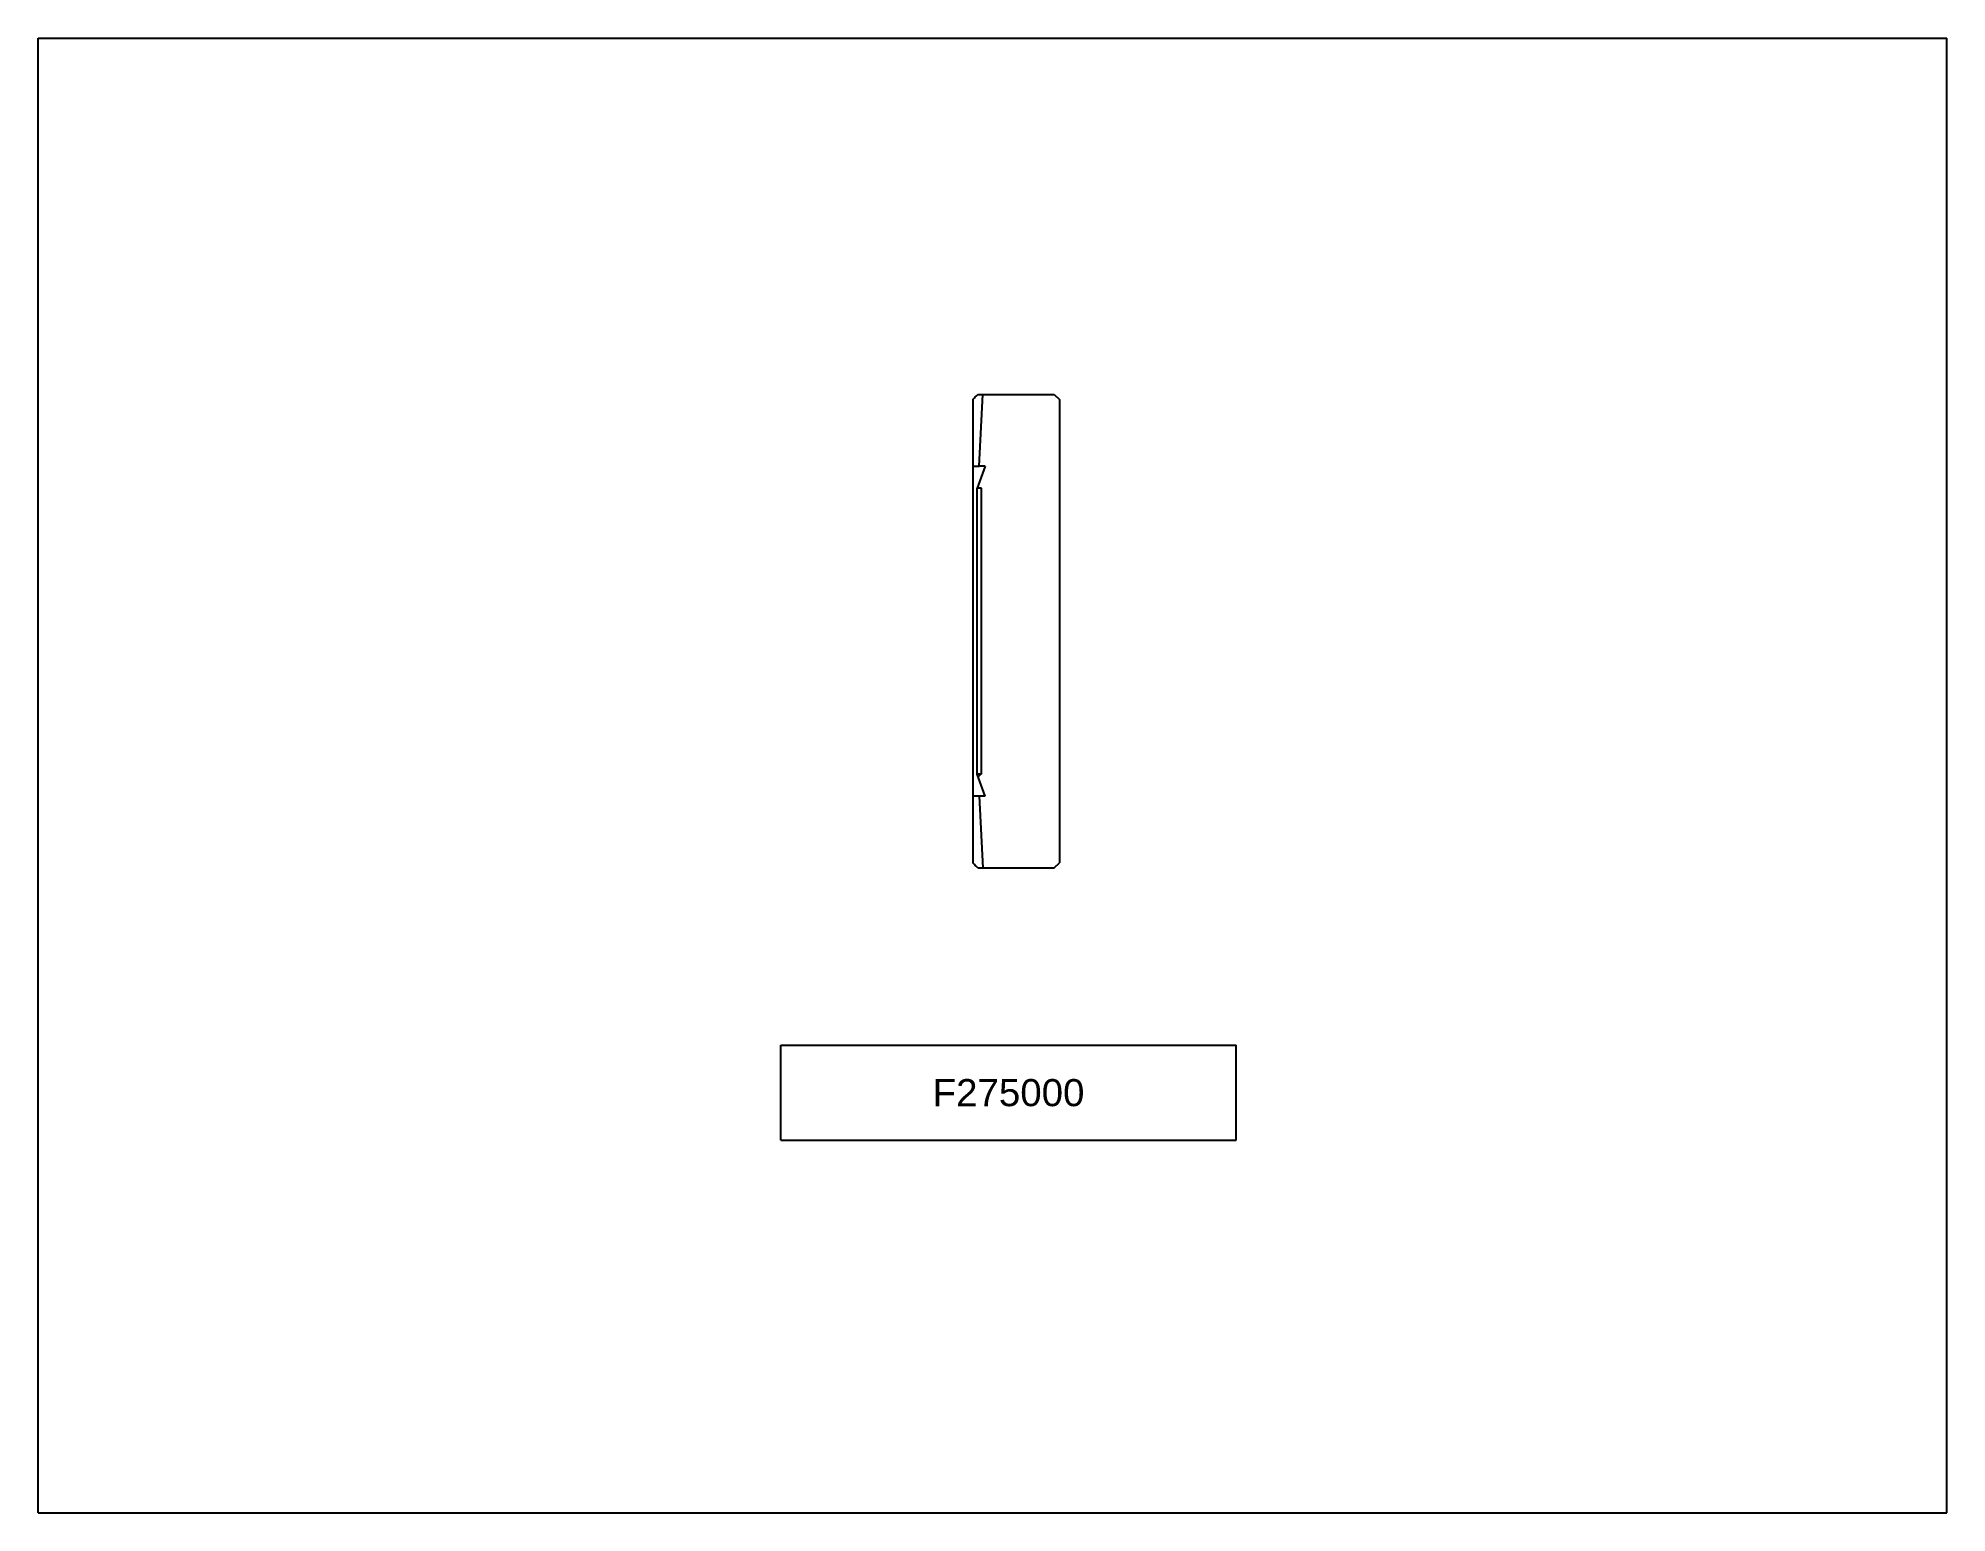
# Model space of a CAD drawing. Extents: x 0 to 11, y 0 to 8.5.
import ezdxf
from ezdxf.enums import TextEntityAlignment as Align

# ---------------------------------------------------------------- set-up
doc = ezdxf.new("R2010")
doc.units = 0
doc.header["$LTSCALE"] = 0.605
doc.header["$MEASUREMENT"] = 0
doc.layers.get('0').update_dxf_attribs({"linetype": 'CONTINUOUS'})
doc.styles.add('TEXTSTYLE_0', font='txt', dxfattribs={"width": 0.8})

msp = doc.modelspace()

# ---------------------------------------------------------------- linework, layer by layer
at = {"color": 7, "linetype": 'Continuous'}
for p, q in [((0, 0), (0, 8.5)), ((0, 8.5), (11, 8.5)), ((11, 0), (11, 8.5)), ((5.386, 6.417), (5.386, 3.747)), ((5.416, 6.447), (5.445, 6.447)), ((5.424, 6.033), (5.445, 6.447)), ((5.445, 6.447), (5.856, 6.447)), ((5.856, 6.447), (5.886, 6.417)), ((5.886, 6.417), (5.886, 3.747)), ((5.424, 6.032), (5.386, 6.032)), ((5.457, 6.033), (5.412, 5.907)), ((5.457, 6.033), (5.424, 6.033)), ((5.412, 4.257), (5.412, 5.907)), ((5.436, 5.907), (5.412, 5.907)), ((5.436, 4.257), (5.436, 5.907)), ((5.436, 4.257), (5.412, 4.257)), ((5.457, 4.131), (5.412, 4.257)), ((5.424, 4.131), (5.386, 4.131)), ((5.457, 4.131), (5.424, 4.131)), ((5.424, 4.131), (5.445, 3.717)), ((5.856, 3.717), (5.886, 3.747)), ((5.416, 3.717), (5.445, 3.717)), ((5.445, 3.717), (5.856, 3.717)), ((0, 0), (11, 0))]:
    msp.add_line(p, q, dxfattribs=at)
at = {"color": 2, "linetype": 'Continuous'}
for p, q in [((5.445, 6.444), (5.448, 6.447)), ((5.417, 4.242), (5.432, 4.257)), ((4.28, 2.148), (4.28, 2.695)), ((4.28, 2.695), (6.905, 2.695)), ((6.905, 2.148), (6.905, 2.695)), ((4.28, 2.148), (6.905, 2.148))]:
    msp.add_line(p, q, dxfattribs=at)
at = {"color": 7, "linetype": 'Continuous'}
for points in [[(5.386, 6.417), (5.396, 6.427), (5.406, 6.437), (5.416, 6.447)], [(5.416, 3.717), (5.406, 3.727), (5.396, 3.737), (5.386, 3.747)]]:
    msp.add_spline(points, degree=3, dxfattribs=at)

# ---------------------------------------------------------------- texts
at = {"color": 2, "linetype": 'Continuous', "style": 'TEXTSTYLE_0'}
msp.add_text('F275000', height=0.1562, dxfattribs=at).set_placement((5.155, 2.344), (6.03, 2.344), align=Align.FIT)

doc.saveas('drawing.dxf')
